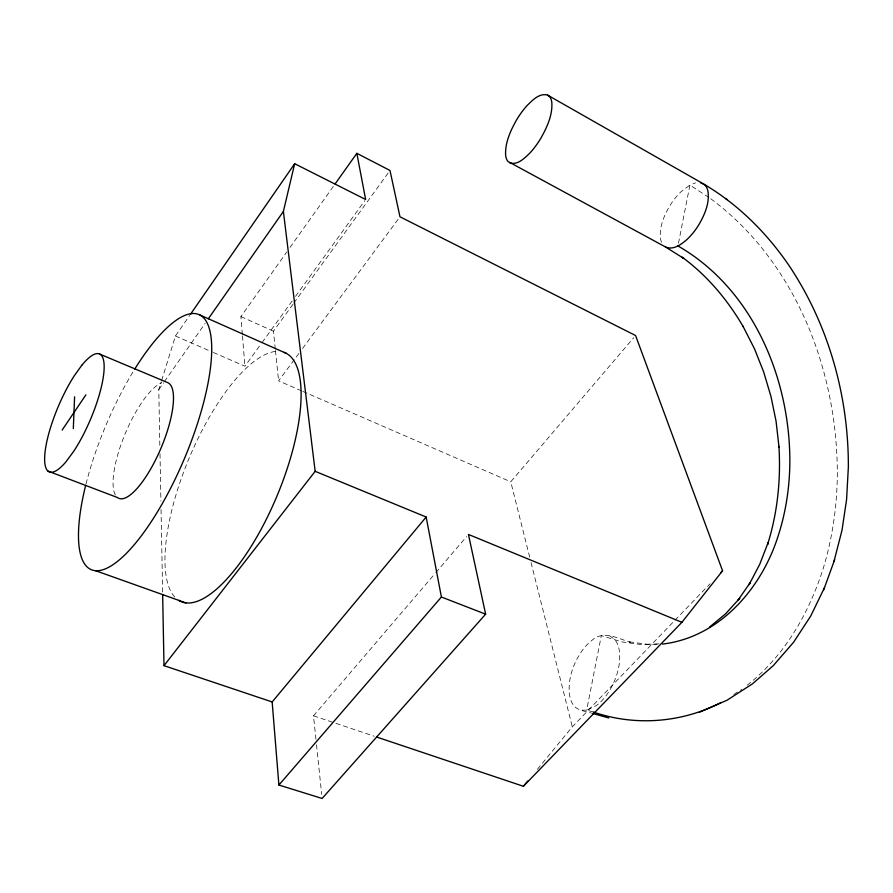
<?xml version="1.0" encoding="UTF-8"?>
<svg xmlns="http://www.w3.org/2000/svg" width="893" height="893" viewBox="0 0 893 893"><rect width="100%" height="100%" fill="white"/><g stroke="black" fill="none" stroke-linecap="round" stroke-linejoin="round"><path stroke-width="0.67" stroke-dasharray="4.46 3.35" d="M678.479 243.242L689.909 185.063L695.535 182.875M159.836 445.395L158.787 389.627L161.231 381.78M161.633 380.474L175.452 336.002L189.673 315.463M158.787 389.627L163.575 382.773M164.379 381.635L205.111 323.389M242.36 334.507L240.909 316.591L286.798 251.971M290.024 247.428L334.306 185.074M213.36 352.478L244.939 366.219L261.247 343.682M262.062 342.555L292.234 300.874M295.505 296.376L364.824 200.624M275.301 349.141L273.437 331.214L292.993 304.234M293.808 303.107L388.366 172.717M301.566 390.844L278.605 380.853L299.244 352.958M302.548 348.493L398.323 219.031M537.374 769.297L572.301 726.824L710.047 583.81M529.694 557.199L510.763 481.807L633.762 337.643M315.943 739.248L313.499 715.84L434.924 573.686M435.829 572.625L466.637 536.559M747.184 685.188C784.5 655.964 808.946 613.357 823.134 568.685A309.402 240.742 72.7 0 0 837.321 475.21C837.757 370.841 795.752 261.392 709.991 198.179M733.722 694.475L741.759 689.374M658.889 643.864L645.416 644.288L648.463 644.467L627.801 641.609L630.614 642.368C618.536 638.785 603.288 629.799 591.97 640.348A44.058 24.513 -70.2 0 0 580.294 653.341C572.871 665.095 568.16 679.082 569.299 693.091A35.385 19.601 -70.1 0 0 572.246 703.26C575.784 710.56 584.759 710.951 591.512 713.116M657.125 644.255L642.335 644.724L621.829 641.9L601.335 635.57L586.668 710.136L580.885 710.136M593.354 712.011L586.668 710.136L596.2 705.682A43.813 24.278 -70 0 0 608.345 692.51C616.036 680.433 620.948 665.944 619.441 651.51A35.463 19.724 -70 0 0 616.148 641.475L614.328 639.075L609.785 635.928M313.499 715.84L334.629 722.928M335.947 723.363L374.234 736.223M175.452 336.002L212.088 351.931M302.85 391.402L510.763 481.807M240.909 316.591L273.437 331.214M708.875 197.453L689.909 185.063L680.979 191.761A39.906 19.947 -60.6 0 0 670.029 205.423C664.102 215.447 658.989 227.09 660.563 238.989A32.059 15.974 -60.7 0 0 662.338 243.845M531.056 562.59L572.301 726.824M275.446 350.514L278.605 380.853M316.513 744.751L321.681 794.335M242.472 335.891L244.939 366.219M160.003 453.756L160.896 501.152M161.053 509.523L162.638 593.164M174.727 597.004A134.843 47.831 -67.4 0 1 188.523 459.627A134.843 47.831 -67.4 0 1 276.183 351.384M86.029 483.95A138.448 42.63 -67.1 0 1 134.05 370.193M115.331 494.912A62.811 19.3 -67.1 0 1 124.975 434.199A62.811 19.3 -67.1 0 1 161.756 382.818"/><path stroke-width="1.34" d="M73.315 428.618L74.599 396.816M681.906 622.309L468.445 534.438L485.636 614.172L322.116 798.465L278.895 785.036L272.164 701.954L163.999 665.653L315.162 471.325L283.382 211.451L294.668 163.72L365.639 199.496L356.843 153.328L389.995 170.463L399.975 216.798L635.57 335.522L722.571 570.806L681.906 622.309L523.398 786.286L376.868 737.105M833.939 561.63L842.021 530.196L846.575 499.645L848.35 467.218C848.64 395.063 828.001 322.596 787.202 262.855L786.543 261.973C764.308 230.349 736.1 202.89 702.601 183.4L547.498 95.06C539.383 92.816 532.541 100.228 527.294 105.341A42.094 17.38 -61.6 0 0 516.444 120.131C510.495 130.746 505.036 142.567 505.605 155.014A33.8 13.908 -61.7 0 0 508.039 161.521L665.475 246.948L683.703 258.378L682.185 257.206C707.323 275.669 727.661 299.936 743.289 326.827L742.931 326.112L754.485 348.795L763.66 371.923L770.972 396.459L776.062 421.183L779.031 447.259L778.93 446.444C780.962 479.496 777.524 512.883 767.567 544.518L768.147 542.509L759.709 564.354L749.138 584.569L750.421 582.281L737.931 600.364L739.784 598.21L725.518 613.893L709.567 627.053M699.398 712.212L727.069 700.224L752.52 683.804L773.226 665.698L793.576 642.279L810.732 616.014L824.518 587.549M823.703 589.804L834.665 559.643M62.153 430.046L85.918 394.818M190.455 314.325L294.668 163.72M208.303 318.812L283.382 211.451M335.109 183.936L356.843 153.328M523.398 786.286L527.774 780.973M272.164 701.954L426.162 517.025L315.162 471.325M278.895 785.036L441.41 597.015L426.162 517.025M720.651 572.804L722.571 570.806M665.475 246.948C673.311 250.498 681.392 244.381 687.041 239.413A39.739 19.758 -60.6 0 0 698.382 225.494C704.477 215.246 709.846 203.236 707.915 191.046A32.159 16.041 -60.5 0 0 704.432 184.605L700.48 182.708M721.086 702.49C682.006 722.772 634.979 726.511 593.354 712.011M662.494 644.087C719.87 637.289 762.097 587.907 778.395 535.141A228.831 177.16 72.9 0 0 789.825 464.829C790.897 380.206 753.647 289.41 677.943 245.943M592.84 713.496L608.792 717.961M95.451 570.649L185.878 602.898M509.512 162.727C517.36 165.674 524.425 158.251 529.605 153.328A41.904 17.201 -61.6 0 0 540.845 138.236C546.962 127.364 552.7 115.186 551.818 102.405A33.912 13.975 -61.6 0 0 549.072 96.131L547.498 95.06M48.021 471.124L117.474 497.535A62.811 19.3 -67.1 0 0 159.769 450.987A62.811 19.3 -67.1 0 0 168.051 382.784L99.826 354.13M441.41 597.015L485.636 614.172M199.965 315.006L286.106 353.282M725.596 198.503L727.226 199.563M162.66 594.559L163.999 665.653M283.829 352.3A134.843 47.831 -67.4 0 1 276.194 497.914A134.843 47.831 -67.4 0 1 178.712 600.375M134.787 368.999A138.448 42.63 -67.1 0 1 211.63 353.572A138.448 42.63 -67.1 0 1 127.989 551.695A138.448 42.63 -67.1 0 1 85.683 485.312M81.754 365.337L74.242 375.819A64.095 17.347 -66.9 0 0 44.94 453.231A64.095 17.347 -66.9 0 0 65.792 462.027L73.661 451.4A64.095 17.347 -66.9 0 0 103.878 372.359A64.095 17.347 -66.9 0 0 81.754 365.337"/></g></svg>
